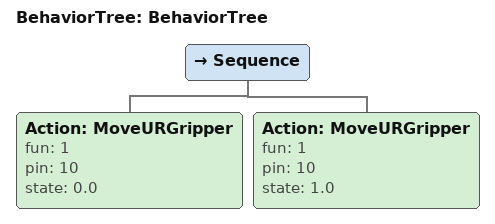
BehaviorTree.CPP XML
<?xml version="1.0"?>
<root main_tree_to_execute="BehaviorTree">
    <BehaviorTree ID="BehaviorTree">
        <Sequence>
            <Action ID="MoveURGripper" fun="1" pin="10" state="0.0"/>
            <Action ID="MoveURGripper" fun="1" pin="10" state="1.0"/>
        </Sequence>
    </BehaviorTree>
</root>
